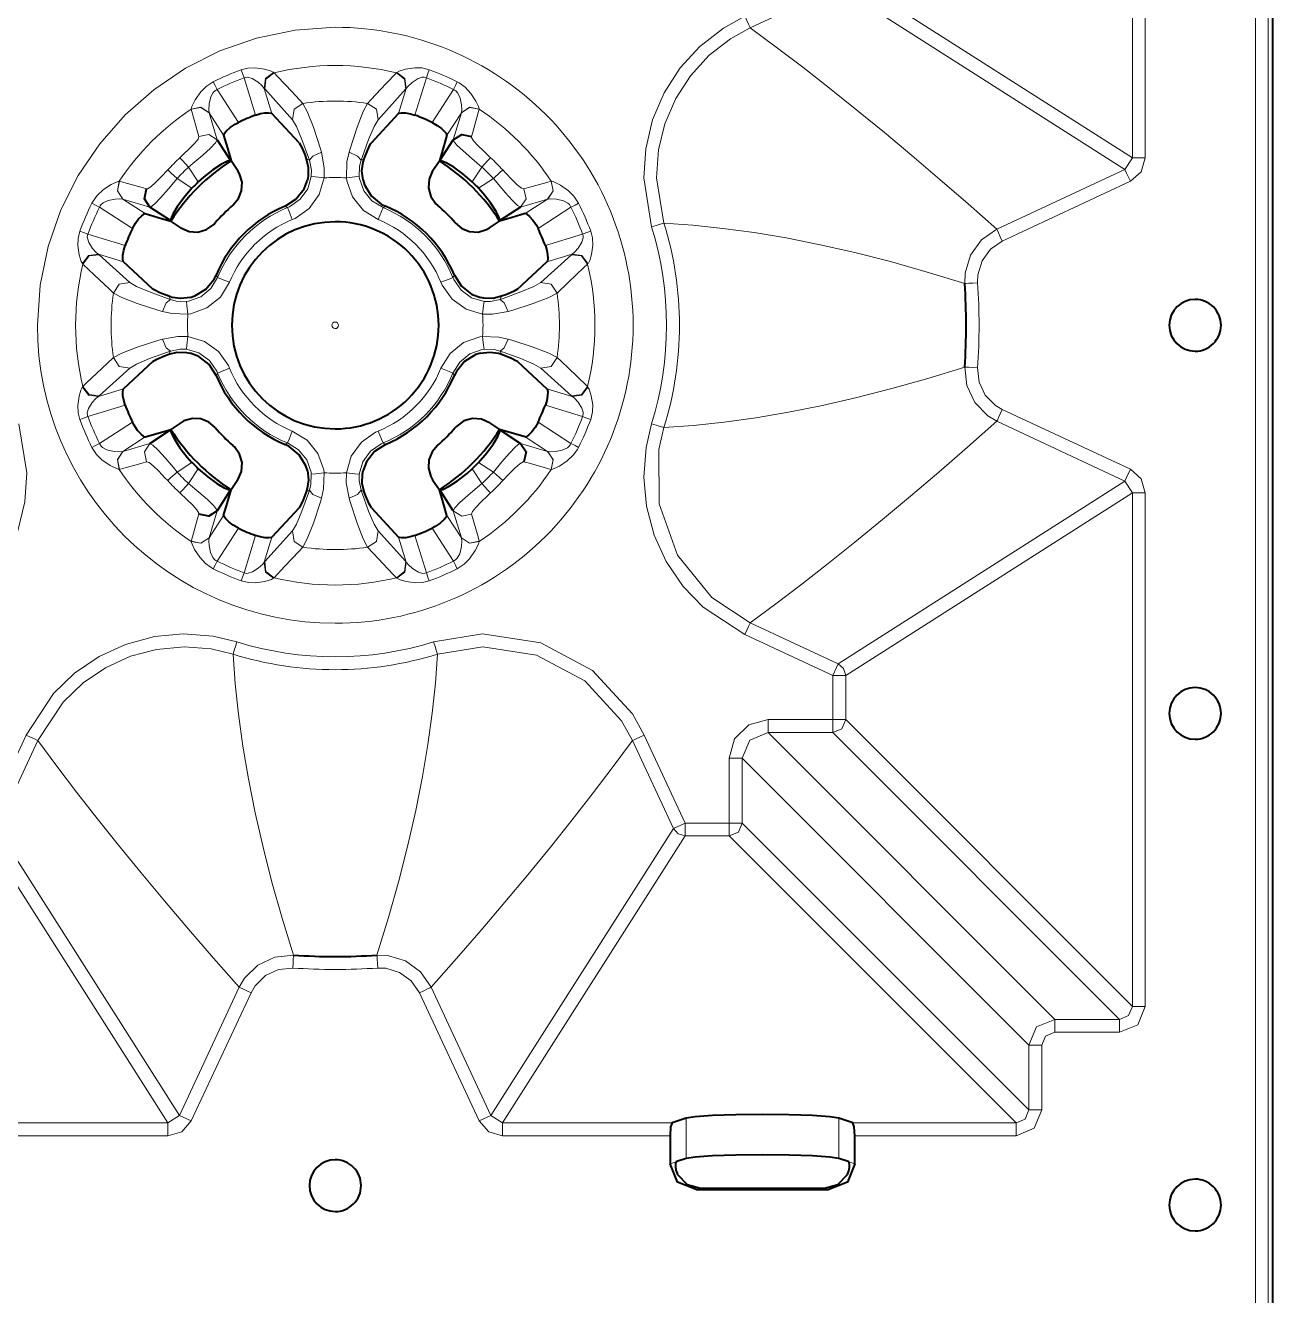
# Model space of a CAD drawing. Header units: millimetres. Extents: x 0 to 2941, y -405 to 1422.
# Drawn here: x 1175.1 to 1271.6, y 1128.2 to 1226.4 of the extents above; entities that cross this region are included whole.
import ezdxf

# ---------------------------------------------------------------- set-up
doc = ezdxf.new("R2010")
doc.units = ezdxf.units.MM
doc.layers.add('FINE', color=9, linetype='Continuous')
doc.layers.add('OUTLINE', color=7, linetype='Continuous')

msp = doc.modelspace()

# ---------------------------------------------------------------- linework, layer by layer
at = {"layer": 'FINE', "lineweight": 9}
for p, q in [((1270.226, 715.717), (1270.226, 1265.691)), ((1260.713, 1216.131), (1260.713, 1255.839)), ((1261.711, 1255.839), (1261.711, 1216.131)), ((1238.541, 1230.257), (1260.713, 1216.131)), ((1237.965, 1229.352), (1231.161, 1226.179)), ((1260.137, 1215.227), (1237.965, 1229.352)), ((1194.295, 1222.736), (1194.33, 1222.704)), ((1203.803, 1222.704), (1203.838, 1222.736)), ((1189.928, 1221.416), (1191.579, 1218.873)), ((1192.901, 1219.438), (1192.019, 1222.323)), ((1193.573, 1221.501), (1194.165, 1219.566)), ((1193.61, 1221.456), (1193.573, 1221.501)), ((1195.76, 1219.08), (1193.61, 1221.456)), ((1203.969, 1219.566), (1204.56, 1221.501)), ((1204.56, 1221.501), (1204.523, 1221.456)), ((1206.114, 1222.323), (1205.232, 1219.438)), ((1187.93, 1219.886), (1187.928, 1219.898)), ((1189.31, 1219.621), (1189.314, 1219.611)), ((1208.819, 1219.611), (1207.699, 1217.886)), ((1208.197, 1217.524), (1208.819, 1219.611)), ((1208.819, 1219.611), (1208.823, 1219.621)), ((1210.205, 1219.898), (1210.203, 1219.886)), ((1260.137, 1215.227), (1260.713, 1216.131)), ((1250.233, 1210.609), (1260.137, 1215.227)), ((1182.359, 1214.329), (1182.371, 1214.327)), ((1215.762, 1214.327), (1215.774, 1214.329)), ((1260.559, 1214.322), (1250.655, 1209.704)), ((1182.646, 1212.943), (1182.636, 1212.947)), ((1182.646, 1212.943), (1184.371, 1211.823)), ((1184.733, 1212.321), (1182.646, 1212.943)), ((1215.498, 1212.947), (1215.487, 1212.943)), ((1217.292, 1212.329), (1214.749, 1210.678)), ((1179.934, 1210.238), (1182.819, 1209.356)), ((1215.314, 1209.356), (1218.199, 1210.238)), ((1182.691, 1208.093), (1180.756, 1208.684)), ((1180.756, 1208.684), (1180.801, 1208.647)), ((1214.956, 1206.497), (1217.332, 1208.647)), ((1217.377, 1208.684), (1215.442, 1208.093)), ((1217.332, 1208.647), (1217.377, 1208.684)), ((1179.553, 1207.927), (1179.521, 1207.962)), ((1218.612, 1207.962), (1218.58, 1207.927)), ((1183.177, 1199.884), (1180.801, 1197.734)), ((1179.521, 1198.419), (1179.553, 1198.454)), ((1180.756, 1197.697), (1182.691, 1198.288)), ((1215.442, 1198.288), (1217.377, 1197.697)), ((1218.58, 1198.454), (1218.612, 1198.419)), ((1182.819, 1197.025), (1179.934, 1196.143)), ((1180.801, 1197.734), (1180.756, 1197.697)), ((1218.199, 1196.143), (1215.314, 1197.025)), ((1250.655, 1196.677), (1260.559, 1192.059)), ((1180.841, 1194.051), (1183.384, 1195.703)), ((1260.137, 1191.154), (1250.233, 1195.772)), ((1184.371, 1194.558), (1182.646, 1193.438)), ((1182.646, 1193.438), (1184.733, 1194.06)), ((1213.4, 1194.06), (1215.487, 1193.438)), ((1215.487, 1193.438), (1213.763, 1194.558)), ((1182.636, 1193.434), (1182.646, 1193.438)), ((1182.371, 1192.054), (1182.359, 1192.052)), ((1215.774, 1192.052), (1215.762, 1192.054)), ((1237.965, 1177.029), (1260.137, 1191.154)), ((1260.713, 1190.249), (1260.137, 1191.154)), ((1260.713, 1190.249), (1238.541, 1176.124)), ((1260.713, 1150.542), (1260.713, 1190.249)), ((1261.711, 1190.249), (1261.711, 1150.542)), ((1189.314, 1186.77), (1190.434, 1188.494)), ((1193.61, 1184.925), (1195.76, 1187.301)), ((1202.373, 1187.301), (1204.523, 1184.925)), ((1208.206, 1184.964), (1206.554, 1187.508)), ((1192.019, 1184.058), (1192.901, 1186.943)), ((1194.165, 1186.815), (1193.573, 1184.88)), ((1204.56, 1184.88), (1203.969, 1186.815)), ((1205.232, 1186.943), (1206.114, 1184.058)), ((1208.823, 1186.759), (1208.819, 1186.77)), ((1210.203, 1186.495), (1210.205, 1186.483)), ((1193.573, 1184.88), (1193.61, 1184.925)), ((1204.523, 1184.925), (1204.56, 1184.88)), ((1194.33, 1183.677), (1194.295, 1183.645)), ((1203.838, 1183.645), (1203.803, 1183.677)), ((1231.161, 1180.202), (1237.965, 1177.029)), ((1237.543, 1176.124), (1230.739, 1179.297)), ((1237.543, 1172.714), (1237.543, 1176.124)), ((1238.541, 1176.124), (1238.541, 1172.714)), ((1232.538, 1172.714), (1237.543, 1172.714)), ((1238.541, 1172.714), (1260.713, 1150.542)), ((1172, 1164.714), (1175.173, 1171.518)), ((1222.96, 1171.518), (1226.133, 1164.714)), ((1237.543, 1171.716), (1232.538, 1171.716)), ((1259.715, 1149.544), (1237.543, 1171.716)), ((1176.078, 1171.096), (1172.905, 1164.292)), ((1225.228, 1164.292), (1222.055, 1171.096)), ((1229.543, 1164.714), (1229.543, 1169.719)), ((1226.133, 1164.714), (1229.543, 1164.714)), ((1230.541, 1164.714), (1252.713, 1142.542)), ((1186.126, 1141.544), (1172, 1163.716)), ((1172.905, 1164.292), (1187.03, 1142.12)), ((1211.103, 1142.12), (1225.228, 1164.292)), ((1226.133, 1163.716), (1212.008, 1141.544)), ((1229.543, 1163.716), (1226.133, 1163.716)), ((1251.715, 1141.544), (1229.543, 1163.716)), ((1187.03, 1142.12), (1191.648, 1152.024)), ((1206.485, 1152.024), (1211.103, 1142.12)), ((1192.553, 1151.602), (1187.935, 1141.698)), ((1210.198, 1141.698), (1205.58, 1151.602)), ((1259.715, 1148.546), (1254.71, 1148.546)), ((1252.713, 1142.542), (1252.713, 1147.547)), ((1253.711, 1147.547), (1253.711, 1142.542)), ((1186.126, 1141.544), (1187.03, 1142.12)), ((1211.103, 1142.12), (1212.008, 1141.544)), ((1226.198, 1138.789), (1226.198, 1141.895)), ((1238.016, 1141.895), (1238.016, 1138.789)), ((1173.01, 1141.544), (1186.126, 1141.544)), ((1212.008, 1141.544), (1225.123, 1141.544)), ((1239.091, 1141.544), (1251.715, 1141.544)), ((1186.126, 1140.546), (1173.177, 1140.546)), ((1224.957, 1140.546), (1212.008, 1140.546)), ((1251.715, 1140.546), (1239.258, 1140.546)), ((1224.957, 1138.369), (1225.441, 1138.526)), ((1238.773, 1138.526), (1239.258, 1138.369)), ((1227.32, 1136.499), (1226.967, 1136.386)), ((1237.247, 1136.386), (1236.894, 1136.499))]:
    msp.add_line(p, q, dxfattribs=at)
for points in [[(1271.226, 1265.691), (1271.226, 715.717), (1271.235, 715.699)], [(1223.533, 1210.797), (1222.925, 1214.585), (1223.073, 1216.829), (1223.612, 1219.079), (1224.494, 1221.147), (1225.747, 1223.091), (1227.264, 1224.749), (1229.089, 1226.169), (1230.739, 1227.084)], [(1230.739, 1227.084), (1230.895, 1226.749), (1231.029, 1226.462), (1231.122, 1226.262), (1231.161, 1226.179)], [(1231.161, 1226.179), (1229.632, 1225.332), (1227.986, 1224.058), (1226.536, 1222.481), (1225.404, 1220.733), (1224.558, 1218.765), (1224.069, 1216.741), (1223.923, 1214.602), (1224.487, 1211.094)], [(1231.161, 1226.179), (1233.174, 1224.687), (1235.217, 1223.132), (1237.292, 1221.513), (1239.399, 1219.831), (1241.536, 1218.084), (1243.665, 1216.307), (1245.824, 1214.469), (1248.014, 1212.57), (1250.233, 1210.609)], [(1191.791, 1222.943), (1192.308, 1223.074), (1192.868, 1223.1), (1193.592, 1223.001), (1194.049, 1222.866), (1194.262, 1222.764), (1194.295, 1222.736)], [(1191.791, 1222.943), (1191.897, 1222.654), (1192.019, 1222.323)], [(1193.573, 1221.501), (1193.4, 1221.718), (1193.098, 1221.985), (1192.641, 1222.27), (1192.307, 1222.364), (1192.121, 1222.354), (1192.019, 1222.323)], [(1194.295, 1222.736), (1193.674, 1222.262), (1193.573, 1221.501)], [(1194.33, 1222.704), (1193.706, 1222.228), (1193.61, 1221.456)], [(1194.33, 1222.704), (1194.608, 1222.415), (1195.731, 1221.238), (1196.571, 1220.346)], [(1201.562, 1220.346), (1201.848, 1220.651), (1202.98, 1221.845), (1203.803, 1222.704)], [(1203.803, 1222.704), (1204.427, 1222.228), (1204.523, 1221.456)], [(1203.838, 1222.736), (1204.003, 1222.834), (1204.512, 1222.994), (1205.225, 1223.098), (1205.766, 1223.081), (1206.342, 1222.943)], [(1203.838, 1222.736), (1204.459, 1222.262), (1204.56, 1221.501)], [(1206.114, 1222.323), (1205.935, 1222.365), (1205.792, 1222.361), (1205.467, 1222.258), (1205.016, 1221.97), (1204.679, 1221.659), (1204.56, 1221.501)], [(1206.342, 1222.943), (1206.236, 1222.654), (1206.114, 1222.323)], [(1187.928, 1219.898), (1187.987, 1220.106), (1188.24, 1220.608), (1188.678, 1221.235), (1189.092, 1221.653), (1189.631, 1222.007)], [(1189.928, 1221.416), (1189.734, 1221.298), (1189.627, 1221.188), (1189.444, 1220.854), (1189.313, 1220.301), (1189.285, 1219.83), (1189.305, 1219.638), (1189.31, 1219.621)], [(1189.928, 1221.416), (1189.769, 1221.732), (1189.631, 1222.007)], [(1204.523, 1221.456), (1202.373, 1219.08), (1202.067, 1218.552), (1201.641, 1217.547), (1201.139, 1216.168), (1201.062, 1215.942), (1201.254, 1216.033), (1201.306, 1216.057)], [(1208.502, 1222.007), (1208.364, 1221.732), (1208.206, 1221.416)], [(1208.823, 1219.621), (1208.848, 1219.838), (1208.83, 1220.222), (1208.724, 1220.752), (1208.54, 1221.142), (1208.379, 1221.315), (1208.3, 1221.369), (1208.206, 1221.416)], [(1208.502, 1222.007), (1208.661, 1221.921), (1209.112, 1221.592), (1209.552, 1221.115), (1209.942, 1220.522), (1210.143, 1220.114), (1210.204, 1219.92), (1210.205, 1219.898)], [(1189.31, 1219.621), (1188.679, 1220.041), (1187.928, 1219.898)], [(1189.314, 1219.611), (1188.683, 1220.032), (1187.93, 1219.886)], [(1188.522, 1217.778), (1188.422, 1218.133), (1188.026, 1219.546), (1187.93, 1219.886)], [(1190.434, 1217.886), (1189.314, 1219.611), (1189.936, 1217.524)], [(1196.571, 1220.346), (1195.881, 1219.89), (1195.76, 1219.08)], [(1196.571, 1220.346), (1196.906, 1219.707), (1197.372, 1218.497), (1197.915, 1216.835), (1197.998, 1216.563), (1198.212, 1215.359), (1198.202, 1214.585)], [(1199.931, 1214.585), (1199.971, 1215.834), (1200.135, 1216.563), (1200.218, 1216.835), (1200.762, 1218.497), (1201.227, 1219.707), (1201.562, 1220.346)], [(1201.562, 1220.346), (1202.252, 1219.89), (1202.373, 1219.08)], [(1208.819, 1219.611), (1209.45, 1220.032), (1210.203, 1219.886)], [(1210.205, 1219.898), (1209.454, 1220.041), (1208.823, 1219.621)], [(1210.203, 1219.886), (1210.104, 1219.535), (1209.708, 1218.122), (1209.611, 1217.778), (1209.615, 1217.712), (1209.765, 1217.462), (1210.092, 1217.095), (1210.548, 1216.643), (1211.075, 1216.147)], [(1196.827, 1216.057), (1196.878, 1216.033), (1197.071, 1215.942), (1196.994, 1216.168), (1196.492, 1217.547), (1196.066, 1218.552), (1195.76, 1219.08)], [(1187.058, 1216.147), (1187.287, 1216.36), (1187.792, 1216.844), (1188.2, 1217.265), (1188.456, 1217.584), (1188.522, 1217.778)], [(1189.936, 1217.524), (1189.814, 1217.294), (1189.422, 1216.888), (1188.813, 1216.341), (1188.065, 1215.705), (1187.727, 1215.424)], [(1189.936, 1217.524), (1189.287, 1217.948), (1188.522, 1217.778)], [(1210.406, 1215.424), (1209.627, 1216.077), (1208.949, 1216.668), (1208.456, 1217.14), (1208.214, 1217.449), (1208.197, 1217.524)], [(1197.998, 1216.563), (1197.336, 1216.26), (1197.071, 1215.942)], [(1200.135, 1216.563), (1200.797, 1216.26), (1201.062, 1215.942)], [(1187.727, 1215.424), (1187.29, 1215.896), (1187.058, 1216.147)], [(1195.369, 1212.285), (1195.527, 1212.354), (1196.349, 1212.928), (1196.934, 1213.74), (1197.215, 1214.701), (1197.227, 1215.186), (1197.071, 1215.942)], [(1201.062, 1215.942), (1200.942, 1215.484), (1200.918, 1214.701), (1200.941, 1214.539), (1201.275, 1213.595), (1201.907, 1212.813), (1202.764, 1212.285)], [(1210.406, 1215.424), (1210.843, 1215.896), (1211.075, 1216.147)], [(1261.711, 1216.131), (1261.399, 1215.059), (1260.559, 1214.322)], [(1261.711, 1216.131), (1261.025, 1216.131), (1260.713, 1216.131)], [(1184.479, 1213.735), (1184.545, 1213.739), (1184.796, 1213.889), (1185.162, 1214.216), (1185.614, 1214.672), (1186.11, 1215.199)], [(1186.833, 1214.53), (1186.18, 1213.751), (1185.589, 1213.073), (1185.117, 1212.58), (1184.808, 1212.338), (1184.733, 1212.321)], [(1186.833, 1214.53), (1186.361, 1214.967), (1186.11, 1215.199)], [(1198.202, 1214.585), (1197.826, 1213.304), (1197.048, 1212.221), (1195.955, 1211.455), (1195.744, 1211.362)], [(1198.202, 1214.585), (1197.54, 1214.663), (1197.215, 1214.701)], [(1199.931, 1214.585), (1200.593, 1214.663), (1200.918, 1214.701)], [(1202.389, 1211.362), (1201.249, 1212.068), (1200.408, 1213.111), (1199.962, 1214.37), (1199.931, 1214.585)], [(1211.3, 1214.53), (1211.772, 1214.967), (1212.023, 1215.199)], [(1213.4, 1212.321), (1213.17, 1212.443), (1212.764, 1212.834), (1212.217, 1213.444), (1211.581, 1214.192), (1211.3, 1214.53)], [(1212.023, 1215.199), (1212.236, 1214.97), (1212.72, 1214.465), (1213.141, 1214.056), (1213.46, 1213.801), (1213.654, 1213.735)], [(1260.559, 1214.322), (1260.268, 1214.944), (1260.137, 1215.227)], [(1180.249, 1212.626), (1180.336, 1212.785), (1180.666, 1213.236), (1181.142, 1213.675), (1181.735, 1214.066), (1182.143, 1214.266), (1182.337, 1214.328), (1182.359, 1214.329)], [(1182.636, 1212.947), (1182.216, 1213.578), (1182.359, 1214.329)], [(1182.646, 1212.943), (1182.225, 1213.574), (1182.371, 1214.327)], [(1182.371, 1214.327), (1182.722, 1214.228), (1184.135, 1213.832), (1184.479, 1213.735)], [(1213.4, 1212.321), (1213.824, 1212.97), (1213.654, 1213.735)], [(1213.654, 1213.735), (1214.009, 1213.835), (1215.422, 1214.231), (1215.762, 1214.327)], [(1215.487, 1212.943), (1215.908, 1213.574), (1215.762, 1214.327)], [(1215.498, 1212.947), (1215.917, 1213.578), (1215.774, 1214.329)], [(1215.774, 1214.329), (1215.982, 1214.27), (1216.484, 1214.017), (1217.111, 1213.579), (1217.529, 1213.165), (1217.884, 1212.626)], [(1180.841, 1212.329), (1180.525, 1212.488), (1180.249, 1212.626)], [(1182.636, 1212.947), (1182.419, 1212.972), (1182.035, 1212.953), (1181.505, 1212.848), (1181.115, 1212.664), (1180.942, 1212.502), (1180.888, 1212.423), (1180.841, 1212.329)], [(1213.763, 1211.823), (1215.487, 1212.943), (1213.4, 1212.321)], [(1217.292, 1212.329), (1217.174, 1212.523), (1217.064, 1212.63), (1216.73, 1212.813), (1216.177, 1212.944), (1215.706, 1212.972), (1215.514, 1212.952), (1215.498, 1212.947)], [(1217.292, 1212.329), (1217.609, 1212.488), (1217.884, 1212.626)], [(1195.369, 1212.285), (1195.345, 1212.3), (1195.182, 1212.405)], [(1195.744, 1211.362), (1195.49, 1211.988), (1195.369, 1212.285)], [(1202.389, 1211.362), (1202.643, 1211.988), (1202.764, 1212.285)], [(1202.951, 1212.405), (1202.788, 1212.3), (1202.764, 1212.285)], [(1223.533, 1210.797), (1223.886, 1210.907), (1224.189, 1211.001), (1224.399, 1211.067), (1224.487, 1211.094)], [(1247.752, 1206.415), (1244.848, 1207.31), (1242.013, 1208.11), (1239.249, 1208.814), (1236.559, 1209.423), (1233.947, 1209.939), (1231.459, 1210.355), (1229.051, 1210.685), (1226.726, 1210.93), (1224.487, 1211.094)], [(1247.752, 1206.415), (1247.775, 1207.226), (1248.191, 1208.613), (1249.042, 1209.785), (1250.233, 1210.609)], [(1250.655, 1209.704), (1250.499, 1210.038), (1250.365, 1210.326), (1250.272, 1210.526), (1250.233, 1210.609)], [(1179.521, 1207.962), (1179.423, 1208.127), (1179.263, 1208.636), (1179.159, 1209.349), (1179.176, 1209.889), (1179.314, 1210.466)], [(1179.934, 1210.238), (1179.603, 1210.36), (1179.314, 1210.466)], [(1179.934, 1210.238), (1179.892, 1210.059), (1179.896, 1209.915), (1179.999, 1209.591), (1180.287, 1209.139), (1180.598, 1208.802), (1180.756, 1208.684)], [(1217.377, 1208.684), (1217.594, 1208.857), (1217.861, 1209.159), (1218.146, 1209.616), (1218.24, 1209.95), (1218.231, 1210.136), (1218.199, 1210.238)], [(1218.199, 1210.238), (1218.531, 1210.36), (1218.82, 1210.466)], [(1218.82, 1210.466), (1218.95, 1209.949), (1218.976, 1209.389), (1218.877, 1208.665), (1218.743, 1208.208), (1218.64, 1207.996), (1218.612, 1207.962)], [(1250.655, 1209.704), (1249.74, 1209.071), (1249.085, 1208.171), (1248.766, 1207.104), (1248.748, 1206.481)], [(1180.756, 1208.684), (1179.995, 1208.583), (1179.521, 1207.962)], [(1179.553, 1207.927), (1180.029, 1208.551), (1180.801, 1208.647)], [(1180.801, 1208.647), (1183.177, 1206.497), (1183.705, 1206.191), (1184.71, 1205.765), (1186.089, 1205.263), (1186.315, 1205.185), (1186.224, 1205.379), (1186.2, 1205.43)], [(1217.332, 1208.647), (1218.104, 1208.551), (1218.58, 1207.927)], [(1217.377, 1208.684), (1218.138, 1208.583), (1218.612, 1207.962)], [(1181.911, 1205.686), (1181.606, 1205.972), (1180.411, 1207.104), (1179.553, 1207.927)], [(1186.315, 1205.185), (1186.773, 1205.065), (1187.556, 1205.042), (1187.718, 1205.065), (1188.662, 1205.399), (1189.444, 1206.031), (1189.972, 1206.888)], [(1189.852, 1207.075), (1189.957, 1206.912), (1189.972, 1206.888)], [(1190.895, 1206.512), (1190.269, 1206.767), (1189.972, 1206.888)], [(1207.238, 1206.512), (1207.864, 1206.767), (1208.161, 1206.888)], [(1208.161, 1206.888), (1208.177, 1206.912), (1208.281, 1207.075)], [(1208.161, 1206.888), (1208.23, 1206.73), (1208.804, 1205.908), (1209.616, 1205.323), (1210.577, 1205.042)], [(1181.911, 1205.686), (1182.367, 1206.376), (1183.177, 1206.497)], [(1185.694, 1204.259), (1185.422, 1204.342), (1183.76, 1204.885), (1182.55, 1205.351), (1181.911, 1205.686)], [(1190.895, 1206.512), (1190.189, 1205.373), (1189.146, 1204.532), (1187.887, 1204.086), (1187.672, 1204.055)], [(1210.461, 1204.055), (1209.181, 1204.431), (1208.097, 1205.209), (1207.331, 1206.302), (1207.238, 1206.512)], [(1211.818, 1205.185), (1212.044, 1205.263), (1213.423, 1205.765), (1214.428, 1206.191), (1214.956, 1206.497)], [(1216.222, 1205.686), (1215.583, 1205.351), (1214.373, 1204.885), (1212.711, 1204.342), (1212.439, 1204.259)], [(1214.956, 1206.497), (1215.766, 1206.376), (1216.222, 1205.686)], [(1248.748, 1206.481), (1248.38, 1206.456), (1248.063, 1206.436), (1247.844, 1206.421), (1247.752, 1206.415)], [(1185.694, 1204.259), (1185.997, 1204.921), (1186.315, 1205.185)], [(1187.672, 1204.055), (1187.594, 1204.717), (1187.556, 1205.042)], [(1210.461, 1204.055), (1210.539, 1204.717), (1210.577, 1205.042)], [(1210.577, 1205.042), (1211.062, 1205.03), (1211.818, 1205.185)], [(1211.933, 1205.43), (1211.909, 1205.379), (1211.818, 1205.185)], [(1212.439, 1204.259), (1212.137, 1204.921), (1211.818, 1205.185)], [(1187.672, 1204.055), (1186.423, 1204.095), (1185.694, 1204.259)], [(1212.439, 1204.259), (1211.235, 1204.045), (1210.461, 1204.055)], [(1181.911, 1200.695), (1182.55, 1201.03), (1183.76, 1201.495), (1185.422, 1202.039), (1185.694, 1202.122), (1186.898, 1202.336), (1187.672, 1202.326)], [(1185.694, 1202.122), (1185.997, 1201.459), (1186.315, 1201.195)], [(1187.672, 1202.326), (1187.594, 1201.664), (1187.556, 1201.339)], [(1187.672, 1202.326), (1188.953, 1201.95), (1190.036, 1201.171), (1190.802, 1200.078), (1190.895, 1199.868)], [(1207.238, 1199.868), (1207.944, 1201.007), (1208.987, 1201.849), (1210.246, 1202.295), (1210.461, 1202.326)], [(1210.461, 1202.326), (1210.539, 1201.664), (1210.577, 1201.339)], [(1210.461, 1202.326), (1211.71, 1202.285), (1212.439, 1202.122), (1212.711, 1202.039), (1214.373, 1201.495), (1215.583, 1201.03), (1216.222, 1200.695)], [(1212.439, 1202.122), (1212.137, 1201.459), (1211.818, 1201.195)], [(1186.315, 1201.195), (1186.089, 1201.118), (1184.71, 1200.616), (1183.705, 1200.19), (1183.177, 1199.884)], [(1186.2, 1200.951), (1186.224, 1201.002), (1186.315, 1201.195)], [(1189.972, 1199.493), (1189.903, 1199.651), (1189.329, 1200.473), (1188.517, 1201.057), (1187.556, 1201.339), (1187.071, 1201.351), (1186.315, 1201.195)], [(1210.577, 1201.339), (1210.416, 1201.316), (1209.471, 1200.982), (1208.689, 1200.35), (1208.161, 1199.493)], [(1211.818, 1201.195), (1211.36, 1201.315), (1210.577, 1201.339)], [(1211.818, 1201.195), (1211.909, 1201.002), (1211.933, 1200.951)], [(1214.956, 1199.884), (1214.428, 1200.19), (1213.423, 1200.616), (1212.044, 1201.118), (1211.818, 1201.195)], [(1179.553, 1198.454), (1179.842, 1198.732), (1181.019, 1199.855), (1181.911, 1200.695)], [(1183.177, 1199.884), (1182.367, 1200.005), (1181.911, 1200.695)], [(1190.895, 1199.868), (1190.269, 1199.614), (1189.972, 1199.493)], [(1207.238, 1199.868), (1207.864, 1199.614), (1208.161, 1199.493)], [(1216.222, 1200.695), (1215.766, 1200.005), (1214.956, 1199.884)], [(1217.377, 1197.697), (1217.332, 1197.734), (1214.956, 1199.884)], [(1216.222, 1200.695), (1216.527, 1200.408), (1217.722, 1199.277), (1218.58, 1198.454)], [(1224.487, 1195.287), (1226.768, 1195.454), (1229.137, 1195.706), (1231.593, 1196.046), (1234.131, 1196.476), (1236.749, 1196.998), (1239.395, 1197.603), (1242.113, 1198.298), (1244.899, 1199.086), (1247.752, 1199.966)], [(1248.748, 1199.9), (1248.38, 1199.925), (1248.063, 1199.945), (1247.844, 1199.96), (1247.752, 1199.966)], [(1250.233, 1195.772), (1249.533, 1196.183), (1248.518, 1197.215), (1247.901, 1198.526), (1247.752, 1199.966)], [(1248.748, 1199.9), (1248.862, 1198.793), (1249.336, 1197.786), (1250.117, 1196.993), (1250.655, 1196.677)], [(1189.972, 1199.493), (1189.957, 1199.469), (1189.852, 1199.305)], [(1208.281, 1199.305), (1208.177, 1199.469), (1208.161, 1199.493)], [(1179.314, 1195.915), (1179.183, 1196.432), (1179.157, 1196.992), (1179.256, 1197.715), (1179.391, 1198.173), (1179.493, 1198.385), (1179.521, 1198.419)], [(1180.756, 1197.697), (1179.995, 1197.798), (1179.521, 1198.419)], [(1180.801, 1197.734), (1180.029, 1197.83), (1179.553, 1198.454)], [(1218.58, 1198.454), (1218.104, 1197.83), (1217.332, 1197.734)], [(1217.377, 1197.697), (1218.138, 1197.798), (1218.612, 1198.419)], [(1218.612, 1198.419), (1218.71, 1198.254), (1218.87, 1197.745), (1218.974, 1197.032), (1218.958, 1196.491), (1218.82, 1195.915)], [(1180.756, 1197.697), (1180.539, 1197.523), (1180.272, 1197.222), (1179.987, 1196.765), (1179.893, 1196.431), (1179.903, 1196.245), (1179.934, 1196.143)], [(1218.199, 1196.143), (1218.241, 1196.322), (1218.237, 1196.465), (1218.134, 1196.79), (1217.846, 1197.241), (1217.535, 1197.578), (1217.377, 1197.697)], [(1179.934, 1196.143), (1179.603, 1196.021), (1179.314, 1195.915)], [(1218.199, 1196.143), (1218.531, 1196.021), (1218.82, 1195.915)], [(1250.655, 1196.677), (1250.499, 1196.342), (1250.365, 1196.055), (1250.272, 1195.855), (1250.233, 1195.772)], [(1174.6, 1195.583), (1175.208, 1191.796), (1175.06, 1189.552), (1174.522, 1187.301), (1173.639, 1185.234), (1172.386, 1183.29), (1170.869, 1181.632), (1169.044, 1180.211), (1167.394, 1179.297)], [(1195.744, 1195.019), (1195.49, 1194.393), (1195.369, 1194.096)], [(1195.744, 1195.019), (1196.884, 1194.313), (1197.725, 1193.27), (1198.171, 1192.011), (1198.202, 1191.796)], [(1199.931, 1191.796), (1200.307, 1193.077), (1201.086, 1194.16), (1202.179, 1194.926), (1202.389, 1195.019)], [(1202.389, 1195.019), (1202.643, 1194.393), (1202.764, 1194.096)], [(1223.533, 1195.583), (1223.886, 1195.474), (1224.189, 1195.38), (1224.399, 1195.314), (1224.487, 1195.287)], [(1224.487, 1195.287), (1224.085, 1193.586), (1224.113, 1189.378), (1225.532, 1185.415), (1228.186, 1182.144), (1231.161, 1180.202)], [(1250.233, 1195.772), (1247.974, 1193.776), (1245.745, 1191.844), (1243.548, 1189.975), (1241.382, 1188.17), (1239.247, 1186.428), (1237.18, 1184.779), (1235.144, 1183.192), (1233.137, 1181.666), (1231.161, 1180.202)], [(1180.841, 1194.051), (1180.525, 1193.893), (1180.249, 1193.755)], [(1180.841, 1194.051), (1180.959, 1193.858), (1181.069, 1193.751), (1181.403, 1193.567), (1181.956, 1193.437), (1182.427, 1193.409), (1182.619, 1193.429), (1182.636, 1193.434)], [(1184.733, 1194.06), (1184.309, 1193.411), (1184.479, 1192.646)], [(1184.733, 1194.06), (1184.963, 1193.938), (1185.369, 1193.546), (1185.917, 1192.937), (1186.552, 1192.189), (1186.833, 1191.851)], [(1195.182, 1193.976), (1195.345, 1194.08), (1195.369, 1194.096)], [(1197.071, 1190.439), (1197.191, 1190.897), (1197.215, 1191.68), (1197.192, 1191.841), (1196.858, 1192.786), (1196.226, 1193.568), (1195.369, 1194.096)], [(1202.764, 1194.096), (1202.606, 1194.027), (1201.784, 1193.453), (1201.199, 1192.641), (1200.918, 1191.68), (1200.906, 1191.194), (1201.062, 1190.439)], [(1202.764, 1194.096), (1202.788, 1194.08), (1202.951, 1193.976)], [(1211.3, 1191.851), (1211.953, 1192.63), (1212.544, 1193.308), (1213.016, 1193.801), (1213.325, 1194.043), (1213.4, 1194.06)], [(1215.487, 1193.438), (1215.498, 1193.434), (1215.714, 1193.409), (1216.098, 1193.427), (1216.628, 1193.533), (1217.018, 1193.716), (1217.191, 1193.879), (1217.245, 1193.957), (1217.292, 1194.051)], [(1217.292, 1194.051), (1217.609, 1193.893), (1217.884, 1193.755)], [(1182.359, 1192.052), (1182.151, 1192.111), (1181.649, 1192.364), (1181.022, 1192.802), (1180.604, 1193.216), (1180.249, 1193.755)], [(1182.636, 1193.434), (1182.216, 1192.802), (1182.359, 1192.052)], [(1182.646, 1193.438), (1182.225, 1192.806), (1182.371, 1192.054)], [(1215.487, 1193.438), (1215.908, 1192.806), (1215.762, 1192.054)], [(1215.498, 1193.434), (1215.917, 1192.802), (1215.774, 1192.052)], [(1217.884, 1193.755), (1217.798, 1193.596), (1217.468, 1193.145), (1216.991, 1192.705), (1216.398, 1192.315), (1215.99, 1192.114), (1215.796, 1192.053), (1215.774, 1192.052)], [(1186.11, 1191.182), (1185.897, 1191.41), (1185.413, 1191.916), (1184.993, 1192.324), (1184.673, 1192.579), (1184.479, 1192.646), (1184.124, 1192.546), (1182.711, 1192.15), (1182.371, 1192.054)], [(1213.654, 1192.646), (1213.588, 1192.642), (1213.338, 1192.492), (1212.971, 1192.165), (1212.519, 1191.708), (1212.023, 1191.182)], [(1215.762, 1192.054), (1215.411, 1192.153), (1213.998, 1192.549), (1213.654, 1192.646)], [(1260.559, 1192.059), (1260.268, 1191.437), (1260.137, 1191.154)], [(1260.559, 1192.059), (1261.399, 1191.322), (1261.711, 1190.249)], [(1186.833, 1191.851), (1186.361, 1191.414), (1186.11, 1191.182)], [(1187.727, 1190.957), (1187.29, 1190.485), (1187.058, 1190.234)], [(1187.727, 1190.957), (1188.506, 1190.304), (1189.184, 1189.713), (1189.677, 1189.241), (1189.919, 1188.932), (1189.936, 1188.857)], [(1198.202, 1191.796), (1198.162, 1190.547), (1197.998, 1189.818), (1197.915, 1189.546), (1197.372, 1187.884), (1196.906, 1186.674), (1196.571, 1186.035)], [(1198.202, 1191.796), (1197.54, 1191.718), (1197.215, 1191.68)], [(1200.135, 1189.818), (1199.921, 1191.022), (1199.931, 1191.796)], [(1199.931, 1191.796), (1200.593, 1191.718), (1200.918, 1191.68)], [(1208.197, 1188.857), (1208.319, 1189.087), (1208.711, 1189.493), (1209.32, 1190.04), (1210.068, 1190.676), (1210.406, 1190.957)], [(1210.406, 1190.957), (1210.843, 1190.485), (1211.075, 1190.234)], [(1211.3, 1191.851), (1211.772, 1191.414), (1212.023, 1191.182)], [(1188.522, 1188.603), (1188.518, 1188.669), (1188.368, 1188.919), (1188.041, 1189.286), (1187.585, 1189.738), (1187.058, 1190.234)], [(1195.76, 1187.301), (1196.066, 1187.829), (1196.492, 1188.834), (1196.994, 1190.213), (1197.071, 1190.439)], [(1197.071, 1190.439), (1196.878, 1190.348), (1196.827, 1190.324)], [(1197.998, 1189.818), (1197.336, 1190.12), (1197.071, 1190.439)], [(1200.135, 1189.818), (1200.797, 1190.12), (1201.062, 1190.439)], [(1201.306, 1190.324), (1201.254, 1190.348), (1201.062, 1190.439)], [(1201.062, 1190.439), (1201.139, 1190.213), (1201.641, 1188.834), (1202.067, 1187.829), (1202.373, 1187.301)], [(1211.075, 1190.234), (1210.847, 1190.021), (1210.341, 1189.537), (1209.933, 1189.116), (1209.677, 1188.797), (1209.611, 1188.603)], [(1261.711, 1190.249), (1261.025, 1190.249), (1260.713, 1190.249)], [(1201.562, 1186.035), (1201.227, 1186.674), (1200.762, 1187.884), (1200.218, 1189.546), (1200.135, 1189.818)], [(1187.93, 1186.495), (1188.029, 1186.846), (1188.425, 1188.259), (1188.522, 1188.603)], [(1189.936, 1188.857), (1189.314, 1186.77), (1189.31, 1186.759)], [(1207.699, 1188.494), (1208.819, 1186.77), (1208.197, 1188.857)], [(1208.197, 1188.857), (1208.847, 1188.433), (1209.611, 1188.603)], [(1209.611, 1188.603), (1209.711, 1188.248), (1210.107, 1186.835), (1210.203, 1186.495)], [(1196.571, 1186.035), (1195.881, 1186.491), (1195.76, 1187.301)], [(1201.562, 1186.035), (1202.252, 1186.491), (1202.373, 1187.301)], [(1187.928, 1186.483), (1188.679, 1186.34), (1189.31, 1186.759)], [(1189.631, 1184.373), (1189.473, 1184.459), (1189.021, 1184.79), (1188.581, 1185.266), (1188.191, 1185.859), (1187.991, 1186.267), (1187.929, 1186.461), (1187.928, 1186.483)], [(1189.314, 1186.77), (1188.683, 1186.349), (1187.93, 1186.495)], [(1189.31, 1186.759), (1189.285, 1186.543), (1189.303, 1186.159), (1189.409, 1185.629), (1189.593, 1185.239), (1189.754, 1185.066), (1189.833, 1185.012), (1189.928, 1184.964)], [(1203.803, 1183.677), (1203.525, 1183.966), (1202.402, 1185.142), (1201.562, 1186.035)], [(1208.206, 1184.964), (1208.399, 1185.083), (1208.506, 1185.193), (1208.689, 1185.527), (1208.82, 1186.08), (1208.848, 1186.55), (1208.828, 1186.743), (1208.823, 1186.759)], [(1210.205, 1186.483), (1210.146, 1186.275), (1209.893, 1185.773), (1209.455, 1185.146), (1209.041, 1184.728), (1208.502, 1184.373)], [(1208.819, 1186.77), (1209.45, 1186.349), (1210.203, 1186.495)], [(1208.823, 1186.759), (1209.454, 1186.34), (1210.205, 1186.483)], [(1189.631, 1184.373), (1189.769, 1184.648), (1189.928, 1184.964)], [(1192.019, 1184.058), (1192.198, 1184.015), (1192.341, 1184.02), (1192.666, 1184.123), (1193.117, 1184.411), (1193.454, 1184.722), (1193.573, 1184.88)], [(1194.295, 1183.645), (1193.674, 1184.119), (1193.573, 1184.88)], [(1194.33, 1183.677), (1193.706, 1184.153), (1193.61, 1184.925)], [(1203.803, 1183.677), (1204.427, 1184.153), (1204.523, 1184.925)], [(1203.838, 1183.645), (1204.459, 1184.119), (1204.56, 1184.88)], [(1204.56, 1184.88), (1204.734, 1184.663), (1205.035, 1184.396), (1205.492, 1184.111), (1205.826, 1184.016), (1206.012, 1184.026), (1206.114, 1184.058)], [(1208.206, 1184.964), (1208.364, 1184.648), (1208.502, 1184.373)], [(1191.791, 1183.437), (1191.897, 1183.726), (1192.019, 1184.058)], [(1194.295, 1183.645), (1194.13, 1183.547), (1193.621, 1183.387), (1192.908, 1183.283), (1192.368, 1183.3), (1191.791, 1183.437)], [(1206.342, 1183.437), (1205.825, 1183.307), (1205.265, 1183.281), (1204.541, 1183.38), (1204.084, 1183.514), (1203.872, 1183.617), (1203.838, 1183.645)], [(1206.342, 1183.437), (1206.236, 1183.726), (1206.114, 1184.058)], [(1230.739, 1179.297), (1230.895, 1179.632), (1231.029, 1179.919), (1231.122, 1180.118), (1231.161, 1180.202)], [(1175.173, 1171.518), (1177.27, 1174.73), (1178.889, 1176.291), (1180.801, 1177.594), (1182.845, 1178.53), (1185.08, 1179.127), (1187.317, 1179.334), (1189.623, 1179.157), (1191.46, 1178.724)], [(1206.674, 1178.724), (1210.461, 1179.332), (1214.956, 1178.646), (1218.967, 1176.51), (1222.046, 1173.168), (1222.96, 1171.518)], [(1191.163, 1177.77), (1189.462, 1178.172), (1187.387, 1178.336), (1185.254, 1178.144), (1183.241, 1177.612), (1181.291, 1176.725), (1179.567, 1175.556), (1178.02, 1174.071), (1176.078, 1171.096)], [(1191.46, 1178.724), (1191.35, 1178.371), (1191.256, 1178.068), (1191.19, 1177.858), (1191.163, 1177.77)], [(1206.674, 1178.724), (1206.783, 1178.371), (1206.877, 1178.068), (1206.943, 1177.858), (1206.97, 1177.77)], [(1222.055, 1171.096), (1221.208, 1172.625), (1218.357, 1175.721), (1214.642, 1177.699), (1210.478, 1178.334), (1206.97, 1177.77)], [(1191.163, 1177.77), (1191.33, 1175.489), (1191.582, 1173.12), (1191.922, 1170.664), (1192.352, 1168.126), (1192.874, 1165.508), (1193.479, 1162.862), (1194.174, 1160.144), (1194.962, 1157.358), (1195.842, 1154.505)], [(1202.291, 1154.505), (1203.186, 1157.409), (1203.986, 1160.244), (1204.69, 1163.008), (1205.299, 1165.698), (1205.815, 1168.31), (1206.231, 1170.798), (1206.561, 1173.206), (1206.807, 1175.531), (1206.97, 1177.77)], [(1237.543, 1176.124), (1237.833, 1176.747), (1237.965, 1177.029)], [(1237.965, 1177.029), (1238.384, 1176.66), (1238.541, 1176.124)], [(1237.543, 1176.124), (1238.229, 1176.124), (1238.541, 1176.124)], [(1229.543, 1169.719), (1229.944, 1171.217), (1231.04, 1172.313), (1232.538, 1172.714)], [(1232.538, 1172.714), (1232.538, 1172.028), (1232.538, 1171.716)], [(1237.543, 1172.714), (1237.543, 1172.028), (1237.543, 1171.716)], [(1237.543, 1172.714), (1238.229, 1172.714), (1238.541, 1172.714)], [(1238.541, 1172.714), (1238.248, 1172.009), (1237.543, 1171.716)], [(1175.173, 1171.518), (1175.508, 1171.362), (1175.795, 1171.228), (1175.995, 1171.135), (1176.078, 1171.096)], [(1222.96, 1171.518), (1222.625, 1171.362), (1222.338, 1171.228), (1222.138, 1171.135), (1222.055, 1171.096)], [(1232.538, 1171.716), (1231.124, 1171.133), (1230.541, 1169.719)], [(1232.538, 1171.716), (1254.71, 1149.544), (1259.715, 1149.544)], [(1191.648, 1152.024), (1189.652, 1154.283), (1187.72, 1156.512), (1185.851, 1158.709), (1184.046, 1160.875), (1182.304, 1163.01), (1180.655, 1165.077), (1179.068, 1167.113), (1177.542, 1169.12), (1176.078, 1171.096)], [(1222.055, 1171.096), (1220.564, 1169.083), (1219.008, 1167.04), (1217.389, 1164.965), (1215.707, 1162.858), (1213.961, 1160.721), (1212.184, 1158.592), (1210.346, 1156.433), (1208.446, 1154.243), (1206.485, 1152.024)], [(1229.543, 1169.719), (1230.229, 1169.719), (1230.541, 1169.719)], [(1252.713, 1147.547), (1230.541, 1169.719), (1230.541, 1164.714), (1230.248, 1164.009), (1229.543, 1163.716)], [(1226.133, 1164.714), (1225.51, 1164.424), (1225.228, 1164.292)], [(1226.133, 1164.714), (1226.133, 1164.028), (1226.133, 1163.716)], [(1229.543, 1164.714), (1230.229, 1164.714), (1230.541, 1164.714)], [(1229.543, 1164.714), (1229.543, 1164.028), (1229.543, 1163.716)], [(1226.133, 1163.716), (1225.597, 1163.873), (1225.228, 1164.292)], [(1191.648, 1152.024), (1192.059, 1152.724), (1193.091, 1153.739), (1194.402, 1154.356), (1195.842, 1154.505)], [(1195.776, 1153.509), (1195.801, 1153.877), (1195.822, 1154.194), (1195.836, 1154.413), (1195.842, 1154.505)], [(1202.357, 1153.509), (1202.332, 1153.877), (1202.311, 1154.194), (1202.297, 1154.413), (1202.291, 1154.505)], [(1202.291, 1154.505), (1203.102, 1154.482), (1204.489, 1154.066), (1205.661, 1153.215), (1206.485, 1152.024)], [(1195.776, 1153.509), (1194.669, 1153.395), (1193.662, 1152.921), (1192.869, 1152.14), (1192.553, 1151.602)], [(1205.58, 1151.602), (1204.947, 1152.517), (1204.046, 1153.172), (1202.98, 1153.491), (1202.357, 1153.509)], [(1192.553, 1151.602), (1192.218, 1151.758), (1191.931, 1151.892), (1191.732, 1151.985), (1191.648, 1152.024)], [(1205.58, 1151.602), (1205.915, 1151.758), (1206.202, 1151.892), (1206.402, 1151.985), (1206.485, 1152.024)], [(1259.715, 1149.544), (1260.422, 1149.835), (1260.713, 1150.542)], [(1261.711, 1150.542), (1261.127, 1149.13), (1259.715, 1148.546)], [(1261.711, 1150.542), (1261.025, 1150.542), (1260.713, 1150.542)], [(1252.713, 1147.547), (1253.299, 1148.958), (1254.71, 1149.544)], [(1254.71, 1148.546), (1254.71, 1149.232), (1254.71, 1149.544)], [(1259.715, 1148.546), (1259.715, 1149.232), (1259.715, 1149.544)], [(1254.71, 1148.546), (1254.004, 1148.253), (1253.711, 1147.547)], [(1253.711, 1147.547), (1253.025, 1147.547), (1252.713, 1147.547)], [(1187.935, 1141.698), (1187.313, 1141.989), (1187.03, 1142.12)], [(1210.198, 1141.698), (1210.82, 1141.989), (1211.103, 1142.12)], [(1251.715, 1141.544), (1252.422, 1141.835), (1252.713, 1142.542)], [(1253.711, 1142.542), (1253.127, 1141.13), (1251.715, 1140.546)], [(1253.711, 1142.542), (1253.025, 1142.542), (1252.713, 1142.542)], [(1187.935, 1141.698), (1187.198, 1140.858), (1186.126, 1140.546)], [(1186.126, 1140.546), (1186.126, 1141.232), (1186.126, 1141.544)], [(1212.008, 1140.546), (1210.935, 1140.858), (1210.198, 1141.698)], [(1212.008, 1140.546), (1212.008, 1141.232), (1212.008, 1141.544)], [(1251.715, 1140.546), (1251.715, 1141.232), (1251.715, 1141.544)]]:
    msp.add_lwpolyline(points, dxfattribs=at)
for points in [[(1176.032, 1203.191, 0.414209), (1199.067, 1180.156, 0.414219), (1222.101, 1203.191, 0.414217), (1199.067, 1226.225), (1195.959, 1226.013), (1192.973, 1225.396), (1190.136, 1224.403), (1187.478, 1223.061), (1185.027, 1221.4), (1182.811, 1219.446), (1180.857, 1217.23), (1179.196, 1214.779), (1177.854, 1212.121), (1176.861, 1209.284), (1176.244, 1206.298)], [(1199.321, 1203.191, 0.414313), (1199.067, 1203.445, 0.414114), (1198.813, 1203.191, 0.413916), (1199.067, 1202.936, 0.414511)]]:
    msp.add_lwpolyline(points, format="xyb", close=True, dxfattribs=at)
for points in [[(1191.791, 1222.943, 0.027901), (1189.631, 1222.008)], [(1203.803, 1222.704, 0.119634), (1194.33, 1222.704)], [(1208.502, 1222.008, 0.027839), (1206.342, 1222.943)], [(1192.019, 1222.323, 0.027979), (1189.928, 1221.416)], [(1206.554, 1218.873), (1208.206, 1221.416, 0.028093), (1206.114, 1222.323)], [(1201.562, 1220.346, 0.072371), (1196.571, 1220.346)], [(1187.928, 1219.898, 0.099014), (1182.359, 1214.329)], [(1215.774, 1214.329, 0.099016), (1210.205, 1219.898)], [(1187.058, 1216.147, 0.018903), (1186.111, 1215.199)], [(1212.023, 1215.199, 0.018979), (1211.075, 1216.147)], [(1188.474, 1214.274), (1187.727, 1215.424, 0.018951), (1186.833, 1214.53), (1187.983, 1213.783)], [(1199.931, 1214.585, 0.037654), (1198.202, 1214.585)], [(1210.15, 1213.783), (1211.3, 1214.53, 0.018967), (1210.406, 1215.424), (1209.659, 1214.274)], [(1180.249, 1212.626, 0.027975), (1179.314, 1210.466)], [(1218.82, 1210.466, 0.027909), (1217.884, 1212.626)], [(1183.384, 1210.678), (1180.841, 1212.329, 0.027915), (1179.934, 1210.238)], [(1195.369, 1212.285, 0.202344), (1189.972, 1206.888)], [(1208.161, 1206.888, 0.202314), (1202.764, 1212.285)], [(1218.199, 1210.238, 0.027935), (1217.292, 1212.329)], [(1195.744, 1211.362, 0.202338), (1190.895, 1206.513)], [(1207.238, 1206.513, 0.202323), (1202.389, 1211.362)], [(1230.739, 1179.297), (1227.527, 1181.394), (1225.966, 1183.013), (1224.663, 1184.925), (1223.727, 1186.969), (1223.13, 1189.204), (1222.923, 1191.441), (1223.1, 1193.747), (1223.533, 1195.583, 0.151865), (1223.533, 1210.797)], [(1224.487, 1195.287, 0.15187), (1224.487, 1211.094)], [(1179.553, 1207.927, 0.119624), (1179.553, 1198.454)], [(1218.58, 1198.454, 0.119638), (1218.58, 1207.927), (1218.291, 1207.649), (1217.114, 1206.526), (1216.222, 1205.686)], [(1181.911, 1205.686, 0.072345), (1181.911, 1200.695)], [(1216.222, 1200.695, 0.072396), (1216.222, 1205.686)], [(1248.748, 1199.9, 0.033081), (1248.748, 1206.481)], [(1187.672, 1204.055, 0.037798), (1187.672, 1202.326)], [(1210.461, 1202.326, 0.037872), (1210.461, 1204.055)], [(1190.895, 1199.868, 0.202323), (1195.744, 1195.019)], [(1202.389, 1195.019, 0.202338), (1207.238, 1199.868)], [(1189.972, 1199.493, 0.202333), (1195.369, 1194.096)], [(1202.764, 1194.096, 0.202317), (1208.161, 1199.493)], [(1179.314, 1195.915, 0.027961), (1180.249, 1193.755)], [(1179.934, 1196.143, 0.028013), (1180.841, 1194.051)], [(1214.749, 1195.703), (1217.292, 1194.051, 0.028016), (1218.199, 1196.143)], [(1217.884, 1193.755, 0.027967), (1218.82, 1195.915)], [(1182.359, 1192.052, 0.099023), (1187.928, 1186.483), (1187.93, 1186.495)], [(1187.983, 1192.598), (1186.833, 1191.851, 0.019132), (1187.727, 1190.957), (1188.474, 1192.107)], [(1209.659, 1192.107), (1210.406, 1190.957, 0.018999), (1211.3, 1191.851), (1210.15, 1192.598)], [(1210.205, 1186.483, 0.099025), (1215.774, 1192.052)], [(1186.111, 1191.182, 0.018934), (1187.058, 1190.234)], [(1198.202, 1191.796, 0.037958), (1199.931, 1191.796)], [(1211.075, 1190.234, 0.018999), (1212.023, 1191.182)], [(1191.579, 1187.508), (1189.928, 1184.964, 0.027966), (1192.019, 1184.058)], [(1196.571, 1186.035), (1196.285, 1185.73), (1195.153, 1184.535), (1194.33, 1183.677, 0.119641), (1203.803, 1183.677)], [(1196.571, 1186.035, 0.072415), (1201.562, 1186.035)], [(1189.631, 1184.373, 0.028019), (1191.791, 1183.437)], [(1206.114, 1184.058, 0.027873), (1208.205, 1184.965)], [(1206.342, 1183.437, 0.027965), (1208.502, 1184.373)], [(1191.46, 1178.724, 0.151867), (1206.674, 1178.724)], [(1191.163, 1177.77, 0.151872), (1206.97, 1177.77)], [(1195.776, 1153.509, 0.03306), (1202.357, 1153.509)]]:
    msp.add_lwpolyline(points, format="xyb", dxfattribs=at)
at = {"layer": 'OUTLINE', "lineweight": 40}
for p, q in [((1271.558, 1265.691), (1271.558, 135.691)), ((1194.165, 1219.566), (1194.127, 1219.588)), ((1196.265, 1217.297), (1194.165, 1219.566)), ((1201.868, 1217.297), (1203.969, 1219.566)), ((1204.007, 1219.588), (1203.969, 1219.566)), ((1189.936, 1217.524), (1190.978, 1215.92)), ((1207.155, 1215.92), (1208.197, 1217.524)), ((1207.699, 1217.886), (1207.407, 1216.885)), ((1207.699, 1217.886), (1207.658, 1218.005)), ((1207.407, 1216.885), (1207.118, 1215.901)), ((1191.015, 1215.901), (1190.978, 1215.92)), ((1191.537, 1215.122), (1191.015, 1215.901)), ((1206.596, 1215.122), (1207.118, 1215.901)), ((1207.118, 1215.901), (1207.155, 1215.92)), ((1184.371, 1211.823), (1184.252, 1211.782)), ((1184.371, 1211.823), (1185.372, 1211.531)), ((1186.337, 1211.279), (1184.733, 1212.321)), ((1213.4, 1212.321), (1211.796, 1211.279)), ((1213.763, 1211.823), (1212.761, 1211.531)), ((1185.372, 1211.531), (1186.356, 1211.242)), ((1186.356, 1211.242), (1186.337, 1211.279)), ((1187.134, 1210.721), (1186.356, 1211.242)), ((1210.999, 1210.721), (1211.778, 1211.242)), ((1212.761, 1211.531), (1211.778, 1211.242)), ((1211.778, 1211.242), (1211.796, 1211.279)), ((1182.669, 1208.131), (1182.691, 1208.093)), ((1184.961, 1205.992), (1182.691, 1208.093)), ((1213.173, 1205.992), (1215.442, 1208.093)), ((1215.442, 1208.093), (1215.464, 1208.131)), ((1184.961, 1200.389), (1182.691, 1198.288)), ((1213.173, 1200.389), (1215.442, 1198.288)), ((1182.691, 1198.288), (1182.669, 1198.25)), ((1215.464, 1198.25), (1215.442, 1198.288)), ((1184.733, 1194.06), (1186.337, 1195.102)), ((1185.372, 1194.85), (1186.356, 1195.139)), ((1186.356, 1195.139), (1186.337, 1195.102)), ((1210.999, 1195.66), (1211.778, 1195.139)), ((1211.778, 1195.139), (1211.796, 1195.102)), ((1212.761, 1194.85), (1211.778, 1195.139)), ((1211.796, 1195.102), (1213.4, 1194.06)), ((1184.371, 1194.558), (1185.372, 1194.85)), ((1213.763, 1194.558), (1212.761, 1194.85)), ((1213.763, 1194.558), (1213.881, 1194.599)), ((1191.537, 1191.258), (1191.015, 1190.479)), ((1206.596, 1191.258), (1207.118, 1190.479)), ((1190.978, 1190.461), (1189.936, 1188.857)), ((1190.726, 1189.496), (1191.015, 1190.479)), ((1191.015, 1190.479), (1190.978, 1190.461)), ((1207.118, 1190.479), (1207.155, 1190.461)), ((1207.407, 1189.496), (1207.118, 1190.479)), ((1208.197, 1188.857), (1207.155, 1190.461)), ((1190.434, 1188.494), (1190.726, 1189.496)), ((1196.265, 1189.084), (1194.165, 1186.815)), ((1201.868, 1189.084), (1203.969, 1186.815)), ((1207.699, 1188.494), (1207.407, 1189.496)), ((1190.434, 1188.494), (1190.475, 1188.376)), ((1194.127, 1186.793), (1194.165, 1186.815)), ((1203.969, 1186.815), (1204.007, 1186.793)), ((1226.198, 1141.895), (1225.123, 1141.544)), ((1239.091, 1141.544), (1238.016, 1141.895)), ((1224.957, 1140.546), (1224.957, 1138.369)), ((1239.258, 1138.369), (1239.258, 1140.546)), ((1225.476, 1138.556), (1225.441, 1138.526)), ((1238.773, 1138.526), (1238.739, 1138.556)), ((1226.967, 1136.386), (1237.247, 1136.386)), ((1227.32, 1136.499), (1236.894, 1136.499))]:
    msp.add_line(p, q, dxfattribs=at)
for points in [[(1192.902, 1219.438, 0.020523), (1191.579, 1218.873)], [(1206.554, 1218.873, 0.020587), (1205.232, 1219.438)], [(1191.015, 1215.901, 0.110871), (1186.356, 1211.242)], [(1211.778, 1211.242, 0.11087), (1207.118, 1215.901)], [(1188.474, 1214.274, 0.011084), (1187.983, 1213.783)], [(1210.15, 1213.783, 0.011399), (1209.659, 1214.274)], [(1191.158, 1212.477, 0.039886), (1189.781, 1211.099)], [(1195.182, 1212.405, 0.195607), (1189.852, 1207.075)], [(1208.281, 1207.075, 0.195618), (1202.951, 1212.405)], [(1208.353, 1211.099, 0.039924), (1206.975, 1212.477)], [(1183.384, 1210.678, 0.020681), (1182.819, 1209.356)], [(1215.314, 1209.356, 0.020654), (1214.749, 1210.678)], [(1247.752, 1199.966, 0.033054), (1247.752, 1206.415)], [(1189.852, 1199.306, 0.195629), (1195.182, 1193.976)], [(1202.951, 1193.976, 0.19567), (1208.281, 1199.306)], [(1182.819, 1197.025, 0.020625), (1183.384, 1195.703)], [(1214.749, 1195.703, 0.020574), (1215.314, 1197.025)], [(1187.134, 1195.66), (1186.356, 1195.139, 0.11086), (1191.015, 1190.479)], [(1189.781, 1195.282, 0.039858), (1191.158, 1193.904)], [(1206.975, 1193.904, 0.040072), (1208.353, 1195.282)], [(1207.118, 1190.479, 0.110848), (1211.778, 1195.139)], [(1187.983, 1192.598, 0.011534), (1188.474, 1192.107)], [(1209.659, 1192.107, 0.011493), (1210.15, 1192.598)], [(1191.579, 1187.508, 0.02064), (1192.902, 1186.943)], [(1205.232, 1186.943, 0.020706), (1206.554, 1187.508)], [(1195.842, 1154.505, 0.033056), (1202.291, 1154.505)]]:
    msp.add_lwpolyline(points, format="xyb", dxfattribs=at)
for points in [[(1192.901, 1219.438), (1193.273, 1219.551), (1193.619, 1219.609), (1193.91, 1219.619), (1194.11, 1219.593), (1194.127, 1219.588)], [(1204.007, 1219.588), (1204.192, 1219.618), (1204.494, 1219.611), (1204.874, 1219.548), (1205.232, 1219.438)], [(1190.475, 1218.005), (1190.651, 1218.213), (1190.946, 1218.479), (1191.335, 1218.744), (1191.579, 1218.873)], [(1206.554, 1218.873), (1206.957, 1218.645), (1207.29, 1218.394), (1207.536, 1218.155), (1207.658, 1218.005)], [(1190.475, 1218.005), (1190.447, 1217.958), (1190.434, 1217.886), (1190.726, 1216.885), (1191.015, 1215.901)], [(1208.197, 1217.524), (1208.847, 1217.948), (1209.611, 1217.778)], [(1196.265, 1217.297), (1196.448, 1216.985), (1196.703, 1216.386), (1196.827, 1216.057)], [(1201.306, 1216.057), (1201.585, 1216.763), (1201.802, 1217.205), (1201.868, 1217.297)], [(1190.978, 1215.92), (1190.745, 1215.872), (1190.261, 1215.633), (1189.601, 1215.208), (1188.872, 1214.635), (1188.474, 1214.274)], [(1196.827, 1216.057), (1196.982, 1215.412), (1196.972, 1214.689), (1196.916, 1214.413)], [(1201.217, 1214.413), (1201.132, 1215.135), (1201.229, 1215.813), (1201.306, 1216.057)], [(1209.659, 1214.274), (1208.93, 1214.909), (1208.228, 1215.416), (1207.651, 1215.752), (1207.267, 1215.912), (1207.155, 1215.92)], [(1191.158, 1212.477), (1191.584, 1212.979), (1191.824, 1213.585), (1191.858, 1214.242), (1191.671, 1214.888), (1191.537, 1215.122)], [(1206.596, 1215.122), (1206.32, 1214.496), (1206.273, 1213.808), (1206.462, 1213.142), (1206.855, 1212.587), (1206.975, 1212.477)], [(1184.733, 1212.321), (1184.309, 1212.97), (1184.479, 1213.735)], [(1187.983, 1213.783), (1187.348, 1213.054), (1186.841, 1212.352), (1186.505, 1211.775), (1186.344, 1211.391), (1186.337, 1211.279)], [(1195.182, 1212.405), (1196.029, 1212.945), (1196.65, 1213.735), (1196.916, 1214.413)], [(1201.217, 1214.413), (1201.335, 1214.053), (1201.856, 1213.197), (1202.63, 1212.563), (1202.951, 1212.405)], [(1211.796, 1211.279), (1211.748, 1211.512), (1211.509, 1211.996), (1211.084, 1212.656), (1210.511, 1213.385), (1210.15, 1213.783)], [(1183.384, 1210.678), (1183.612, 1211.081), (1183.863, 1211.414), (1184.101, 1211.66), (1184.252, 1211.782)], [(1213.881, 1211.782), (1213.834, 1211.81), (1213.763, 1211.823)], [(1213.881, 1211.782), (1214.089, 1211.606), (1214.355, 1211.311), (1214.62, 1210.921), (1214.749, 1210.678)], [(1187.134, 1210.721), (1187.761, 1210.444), (1188.449, 1210.397), (1189.115, 1210.586), (1189.67, 1210.979), (1189.78, 1211.099)], [(1208.353, 1211.099), (1208.855, 1210.673), (1209.461, 1210.433), (1210.118, 1210.398), (1210.765, 1210.586), (1210.999, 1210.721)], [(1182.669, 1208.131), (1182.639, 1208.316), (1182.646, 1208.618), (1182.709, 1208.998), (1182.819, 1209.356)], [(1215.314, 1209.356), (1215.427, 1208.984), (1215.485, 1208.638), (1215.495, 1208.347), (1215.47, 1208.147), (1215.464, 1208.131)], [(1187.844, 1205.341), (1188.204, 1205.459), (1189.059, 1205.98), (1189.694, 1206.754), (1189.852, 1207.075)], [(1208.281, 1207.075), (1208.821, 1206.228), (1209.611, 1205.607), (1210.29, 1205.341)], [(1186.2, 1205.43), (1185.494, 1205.709), (1185.052, 1205.926), (1184.961, 1205.992)], [(1213.173, 1205.992), (1212.861, 1205.809), (1212.262, 1205.555), (1211.933, 1205.43)], [(1187.844, 1205.341), (1187.122, 1205.256), (1186.443, 1205.352), (1186.2, 1205.43)], [(1211.933, 1205.43), (1211.289, 1205.275), (1210.565, 1205.285), (1210.29, 1205.341)], [(1184.961, 1200.389), (1185.272, 1200.572), (1185.871, 1200.826), (1186.2, 1200.951)], [(1186.2, 1200.951), (1186.844, 1201.106), (1187.568, 1201.095), (1187.844, 1201.04)], [(1189.852, 1199.305), (1189.312, 1200.153), (1188.522, 1200.774), (1187.844, 1201.04)], [(1210.29, 1201.04), (1209.929, 1200.922), (1209.074, 1200.401), (1208.44, 1199.627), (1208.281, 1199.305)], [(1210.29, 1201.04), (1211.011, 1201.125), (1211.69, 1201.028), (1211.933, 1200.951)], [(1211.933, 1200.951), (1212.639, 1200.672), (1213.081, 1200.455), (1213.173, 1200.389)], [(1182.819, 1197.025), (1182.706, 1197.397), (1182.648, 1197.743), (1182.638, 1198.034), (1182.664, 1198.234), (1182.669, 1198.25)], [(1215.464, 1198.25), (1215.494, 1198.065), (1215.487, 1197.763), (1215.424, 1197.383), (1215.314, 1197.025)], [(1189.78, 1195.282), (1189.278, 1195.707), (1188.672, 1195.948), (1188.015, 1195.982), (1187.369, 1195.795), (1187.134, 1195.66)], [(1210.999, 1195.66), (1210.372, 1195.937), (1209.684, 1195.984), (1209.018, 1195.795), (1208.464, 1195.402), (1208.353, 1195.282)], [(1184.252, 1194.599), (1184.044, 1194.775), (1183.778, 1195.07), (1183.513, 1195.46), (1183.384, 1195.703)], [(1186.337, 1195.102), (1186.385, 1194.869), (1186.624, 1194.385), (1187.049, 1193.725), (1187.622, 1192.996), (1187.983, 1192.598)], [(1210.15, 1192.598), (1210.785, 1193.327), (1211.292, 1194.029), (1211.628, 1194.606), (1211.789, 1194.99), (1211.796, 1195.102)], [(1214.749, 1195.703), (1214.521, 1195.3), (1214.27, 1194.967), (1214.032, 1194.721), (1213.881, 1194.599)], [(1184.252, 1194.599), (1184.299, 1194.571), (1184.371, 1194.558)], [(1191.537, 1191.258), (1191.813, 1191.885), (1191.86, 1192.573), (1191.671, 1193.239), (1191.278, 1193.793), (1191.158, 1193.904)], [(1196.916, 1191.968), (1196.798, 1192.328), (1196.277, 1193.183), (1195.503, 1193.817), (1195.182, 1193.976)], [(1202.951, 1193.976), (1202.104, 1193.436), (1201.483, 1192.646), (1201.217, 1191.968)], [(1206.975, 1193.904), (1206.55, 1193.402), (1206.309, 1192.796), (1206.275, 1192.139), (1206.462, 1191.492), (1206.596, 1191.258)], [(1213.4, 1194.06), (1213.824, 1193.411), (1213.654, 1192.646)], [(1188.474, 1192.107), (1189.203, 1191.472), (1189.905, 1190.965), (1190.482, 1190.629), (1190.866, 1190.468), (1190.978, 1190.461)], [(1196.916, 1191.968), (1197.001, 1191.246), (1196.904, 1190.567), (1196.827, 1190.324)], [(1201.306, 1190.324), (1201.151, 1190.968), (1201.162, 1191.692), (1201.217, 1191.968)], [(1207.155, 1190.461), (1207.388, 1190.509), (1207.872, 1190.748), (1208.532, 1191.173), (1209.261, 1191.746), (1209.659, 1192.107)], [(1196.827, 1190.324), (1196.548, 1189.618), (1196.331, 1189.176), (1196.265, 1189.084)], [(1201.868, 1189.084), (1201.685, 1189.396), (1201.431, 1189.995), (1201.306, 1190.324)], [(1189.936, 1188.857), (1189.287, 1188.433), (1188.522, 1188.603)], [(1191.579, 1187.508), (1191.176, 1187.736), (1190.843, 1187.987), (1190.597, 1188.225), (1190.475, 1188.376)], [(1207.658, 1188.376), (1207.482, 1188.168), (1207.187, 1187.902), (1206.798, 1187.637), (1206.554, 1187.508)], [(1207.658, 1188.376), (1207.686, 1188.423), (1207.699, 1188.494)], [(1194.127, 1186.793), (1193.941, 1186.763), (1193.639, 1186.77), (1193.259, 1186.833), (1192.901, 1186.943)], [(1205.232, 1186.943), (1204.86, 1186.83), (1204.514, 1186.772), (1204.223, 1186.762), (1204.023, 1186.788), (1204.007, 1186.793)], [(1238.016, 1141.895), (1237.303, 1142.008), (1235.964, 1142.1), (1234.159, 1142.16), (1232.107, 1142.181), (1230.055, 1142.16), (1228.25, 1142.1), (1226.911, 1142.008), (1226.198, 1141.895)], [(1225.123, 1141.544), (1225.005, 1141.232), (1224.957, 1140.546)], [(1239.258, 1140.546), (1239.209, 1141.232), (1239.091, 1141.544)], [(1238.739, 1138.556), (1238.016, 1138.789), (1237.303, 1138.9), (1235.964, 1138.991), (1234.159, 1139.05), (1232.107, 1139.071), (1230.055, 1139.05), (1228.25, 1138.991), (1226.911, 1138.9), (1226.198, 1138.789), (1225.476, 1138.556)], [(1226.967, 1136.386), (1225.544, 1136.966), (1224.957, 1138.369)], [(1225.441, 1138.526), (1225.392, 1138.391), (1225.373, 1138.164), (1225.411, 1137.892), (1225.504, 1137.63), (1225.54, 1137.558)], [(1239.258, 1138.369), (1238.67, 1136.966), (1237.247, 1136.386)], [(1238.674, 1137.558), (1238.785, 1137.827), (1238.837, 1138.092), (1238.836, 1138.306), (1238.801, 1138.468), (1238.773, 1138.526)], [(1225.54, 1137.558), (1226.279, 1136.784), (1227.32, 1136.499)], [(1236.894, 1136.499), (1237.935, 1136.784), (1238.674, 1137.558)]]:
    msp.add_lwpolyline(points, dxfattribs=at)
for points in [[(1207.067, 1203.191, 0.41422), (1199.067, 1211.19, 0.414207), (1191.067, 1203.191, 0.414207), (1199.067, 1195.19, 0.41422)], [(1267.567, 1203.191, 0.414226), (1265.567, 1205.191, 0.414201), (1263.567, 1203.191, 0.414176), (1265.567, 1201.19, 0.414251)], [(1263.567, 1173.19, 0.414201), (1265.567, 1171.19, 0.414226), (1267.567, 1173.19, 0.414226), (1265.567, 1175.19, 0.414201)], [(1197.067, 1136.69, 0.414201), (1199.067, 1134.69, 0.414226), (1201.067, 1136.69, 0.414226), (1199.067, 1138.69, 0.414201)], [(1267.567, 1135.19, 0.414226), (1265.567, 1137.19, 0.414201), (1263.567, 1135.19, 0.414201), (1265.567, 1133.19, 0.414226)]]:
    msp.add_lwpolyline(points, format="xyb", close=True, dxfattribs=at)

doc.saveas('drawing.dxf')
